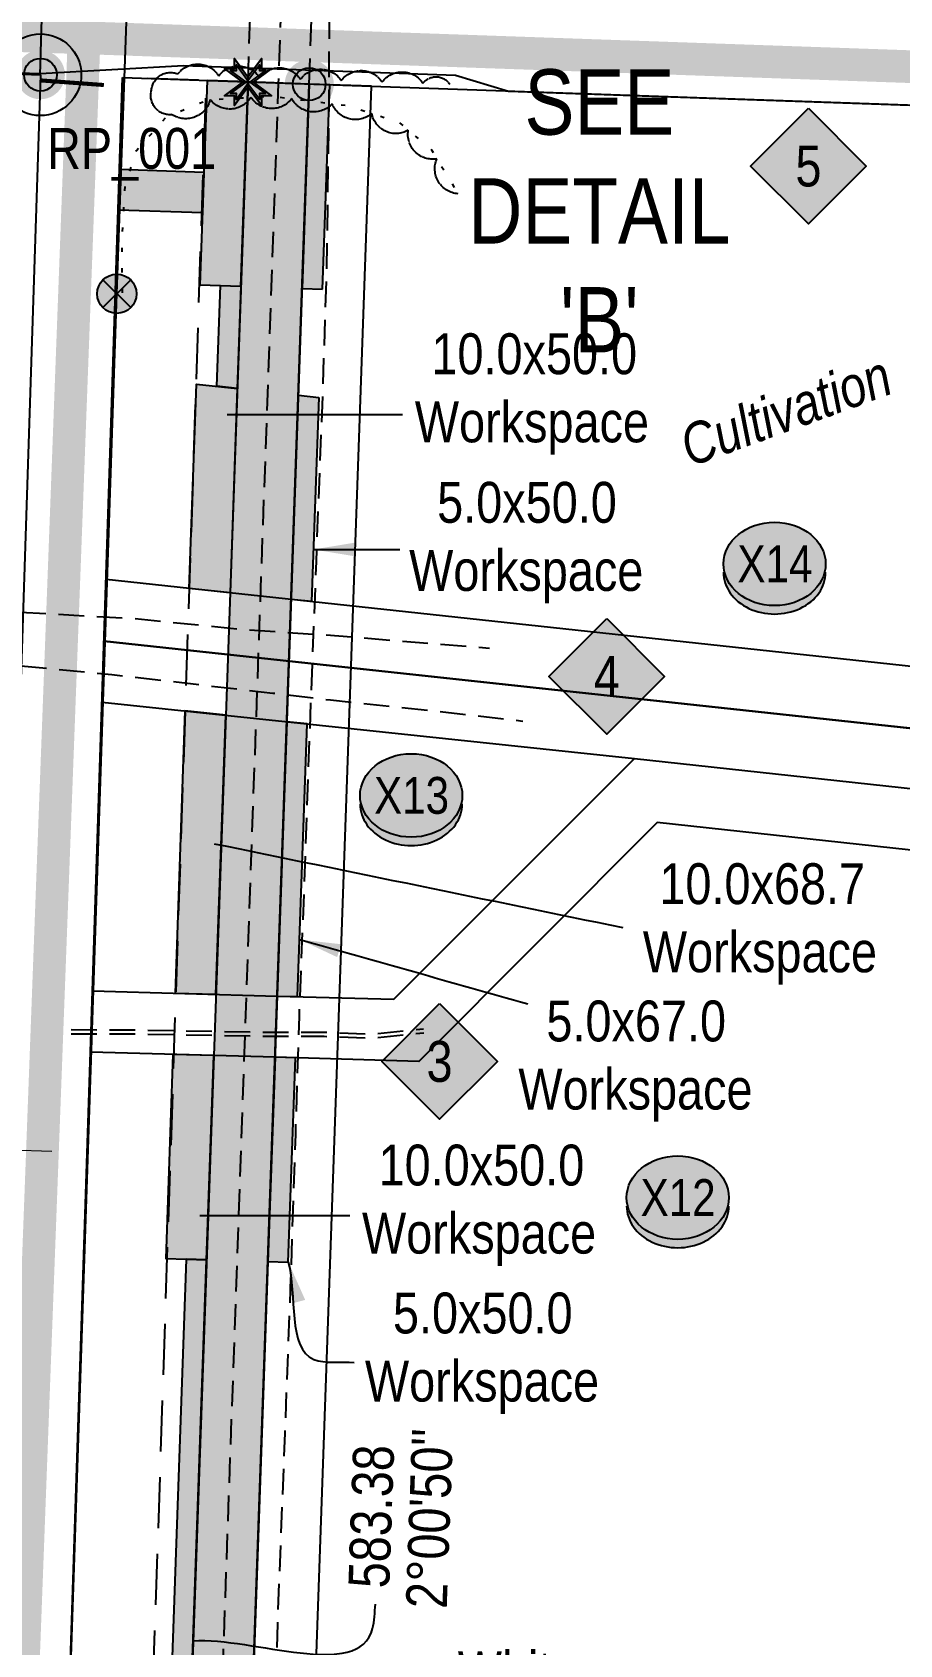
# Model space of a CAD drawing. Extents: x 348563 to 356787, y 6145683 to 6156014.
# Drawn here: x 351954.4 to 352166.6, y 6154713.9 to 6155108.3 of the extents above; entities that cross this region are included whole.
import ezdxf
from ezdxf.enums import TextEntityAlignment as Align

# ---------------------------------------------------------------- set-up
doc = ezdxf.new("R2010")
doc.units = 0
doc.header["$LTSCALE"] = 5
doc.header["$PDMODE"] = 34
doc.header["$PDSIZE"] = 0.03
for name, pattern in [('0', [1, 1, 0]), ('foc-FLOWLINE', [3.75, 2.5, -1.25]), ('foc-TIELINE', [1.875, 1.25, -0.625]), ('foc-TOPO', [1, 0.2, -0.8]), ('POWERLINE5', [7.8, 2.4, -0.6, 0.6, -0.6, 0.6, -0.6, 2.4]), ('UG_PIPE', [1.875, 1.25, -0.625])]:
    doc.linetypes.add(name, pattern=pattern)
doc.layers.get('Defpoints').update_dxf_attribs({"color": 9})
for name, color, linetype in [('35', 37, 'Continuous'), ('AS-PIPE-UG', 44, 'UG_PIPE'), ('AS-POWER', 104, 'foc-POWER'), ('AS-POWER-EXISTING', 72, 'POWERLINE5'), ('AS-ROADS', 254, 'Continuous'), ('AS-TELEPHONE', 224, 'foc-TEL'), ('AS-TELUS', 224, 'foc-TEL'), ('F-EZE', 190, 'foc-FLOWLINE'), ('F-RW', 190, 'Continuous'), ('L-BD1', 253, 'Continuous'), ('L-DETAIL-T', 3, 'Continuous'), ('L-MON', 1, 'Continuous'), ('L-SEC', 7, 'Continuous'), ('L-TIE', 7, 'foc-TIELINE'), ('L-TITLEDB-T', 4, 'Continuous'), ('P-BORE', 7, 'Continuous'), ('P-CROSSINGS', 250, 'Continuous'), ('P-IOP2', 10, 'Continuous'), ('P-IOP2-H', 21, 'Continuous'), ('P-LTO', 14, 'Continuous'), ('P-PROPOSED', 10, 'Continuous'), ('P-PROPOSED-H', 21, 'Continuous'), ('P-TEMP-BLUE-T2', 146, 'Continuous'), ('P-TEMP-BLUE2', 146, 'Continuous'), ('T-BUSH', 110, '0'), ('T-GENERAL', 48, 'foc-TOPO'), ('T-TIE', 201, 'foc-TIELINE')]:
    doc.layers.add(name, color=color, linetype=linetype)
for name, color, linetype, lineweight in [('AS-GENERAL', 48, 'Continuous', 18), ('F-EZE-T', 190, 'Continuous', 9), ('F-RW-T', 190, 'Continuous', 9), ('T-TEXT', 48, 'Continuous', 18)]:
    doc.layers.add(name, color=color, linetype=linetype, lineweight=lineweight)
doc.layers.add('P-TEMP-BLUE-H2', color=7, linetype='Continuous', true_color=0x99e6ff)
doc.styles.add('80', font='ARIALN.TTF', dxfattribs={"height": 10})
doc.styles.add('80CG', font='ARIALN.TTF', dxfattribs={"height": 10})
doc.styles.add('80L', font='ARIALN.TTF', dxfattribs={"height": 10})
doc.styles.add('80LS', font='ARIALNI.TTF', dxfattribs={"height": 10})
doc.styles.add('Crossing', font='ARIALN.TTF', dxfattribs={"height": 10})
doc.styles.add('foc-LtypeFont', font='ARIALN.TTF', dxfattribs={"height": 7.35})
doc.linetypes.add('foc-POWER', pattern='A,6,-1,["P",foc-LtypeFont,S=0.2,R=0,X=-0.625,Y=-0.75],-1.24,4', length=12.24)
doc.linetypes.add('foc-POWER-NOLINE', pattern='A,0,-4,["P",foc-LtypeFont,S=0.2,R=0,X=-0.625,Y=-0.75],-8.24', length=12.24)
doc.linetypes.add('foc-TEL', pattern='A,2,-1,["T",foc-LtypeFont,S=0.2,R=0,X=-0.425,Y=-0.75],-1.24,8', length=12.24)
doc.linetypes.add('foc-TEL-NOLINE', pattern='A,0,-2,["T",foc-LtypeFont,S=0.2,R=0,X=-0.425,Y=-0.75],-10.24', length=12.24)
doc.dimstyles.new('Compass 5 000', dxfattribs={"dimscale": 5, "dimtxt": 9, "dimasz": 2, "dimexe": 0.2, "dimexo": 0.0625, "dimgap": 0.5, "dimtad": 0, "dimtih": 1, "dimtoh": 1, "dimzin": 0, "dimdsep": 46, "dimtxsty": '80CG', "dimcen": 0.1, "dimse1": 1, "dimse2": 1, "dimclrd": 256, "dimclrt": 256, "dimaunit": 1, "dimadec": 4, "dimazin": 0, "dimtfac": 0.06, "dimtofl": 0, "dimtmove": 0, "dimatfit": 1, "dimfxl": 0.2, "dimtolj": 1, "dimtzin": 0, "dimlwd": -1, "dimarcsym": 0})

# ---------------------------------------------------------------- blocks, each defined once
blk = doc.blocks.new('*D380')
at = {"layer": 'Defpoints', "color": 0, "transparency": 16777216}
for p in [(351943.16, 6154693.61), (351925.41, 6154389.71), (351933.1, 6154389.46)]:
    blk.add_point(p, dxfattribs=at)
at = {"layer": 'L-TITLEDB-T', "transparency": 16777216}
for p, q in [((351925.49, 6154694.19), (351822.61, 6154697.6)), ((351953.16, 6154693.28), (351963.15, 6154692.95))]:
    blk.add_line(p, q, dxfattribs=at)
for points in [[(351925.54, 6154695.86), (351925.43, 6154692.53), (351935.48, 6154693.86)], [(351953.21, 6154694.94), (351953.1, 6154691.61), (351943.16, 6154693.61)]]:
    blk.add_solid(points, dxfattribs=at)
at = {"layer": 'L-TITLEDB-T', "transparency": 16777216, "insert": (351783.88, 6154697.6), "char_height": 10, "attachment_point": 5, "style": '80CG', "bg_fill": 3, "box_fill_scale": 1.1, "bg_fill_color": 256, "bg_fill_true_color": 13158600, "bg_fill_transparency": 0}
blk.add_mtext('\\A1;7.62 Road\\PPlan 972 0076', dxfattribs=at)
blk = doc.blocks.new('*D394')
at = {"layer": 'Defpoints', "color": 0, "transparency": 16777216}
for p in [(351930.25, 6154835.56), (351926.36, 6154718.16), (351935.35, 6154717.87)]:
    blk.add_point(p, dxfattribs=at)
at = {"layer": 'F-EZE-T', "transparency": 16777216}
for p, q in [((351920.25, 6154835.89), (351834.99, 6154838.72)), ((351949.23, 6154834.93), (351959.23, 6154834.6))]:
    blk.add_line(p, q, dxfattribs=at)
for points in [[(351920.31, 6154837.56), (351920.2, 6154834.23), (351930.25, 6154835.56)], [(351949.29, 6154836.6), (351949.18, 6154833.27), (351939.24, 6154835.27)]]:
    blk.add_solid(points, dxfattribs=at)
at = {"layer": 'F-EZE-T', "transparency": 16777216, "insert": (351784.45, 6154838.72), "char_height": 10, "attachment_point": 5, "style": '80CG'}
blk.add_mtext('\\A1;Atco Gas\\P9.00 Utility R/W\\PReg.# 812 224 188', dxfattribs=at)
blk = doc.blocks.new('*D518')
at = {"layer": 'Defpoints', "color": 0, "transparency": 16777216}
for p in [(352009.89, 6154750.32), (352025.34, 6154749.78), (352023.28, 6154691.28)]:
    blk.add_point(p, dxfattribs=at)
at = {"layer": 'F-RW-T', "transparency": 16777216}
for p, q in [((351997.84, 6154692.17), (351987.85, 6154692.52)), ((352033.28, 6154690.93), (352043.27, 6154690.57))]:
    blk.add_line(p, q, dxfattribs=at)
for points in [[(351997.9, 6154693.84), (351997.79, 6154690.51), (352007.84, 6154691.82)], [(352033.33, 6154692.59), (352033.22, 6154689.26), (352023.28, 6154691.28)]]:
    blk.add_solid(points, dxfattribs=at)
at = {"layer": 'F-RW-T', "transparency": 16777216, "insert": (352082.36, 6154690.57), "char_height": 10, "attachment_point": 5, "style": '80CG'}
blk.add_mtext('\\A1;Whitecap\\P15.24 P/L R/W\\PPlan 792 1683', dxfattribs=at)
blk = doc.blocks.new('fdia')
at = {"color": 255, "const_width": 1}
blk.add_lwpolyline([(-0.5, 0, 1), (0.5, 0, 1)], format="xyb", close=True, dxfattribs=at)
blk = doc.blocks.new('Fdiaa')
blk.add_blockref('fdia', (0, 0))
blk = doc.blocks.new('fdib')
at = {"color": 1, "const_width": 1.6}
blk.add_lwpolyline([(-0.4, 0, 1), (0.4, 0, 1)], format="xyb", close=True, dxfattribs=at)
at = {"color": 1}
blk.add_circle((0, 0), 0.8, dxfattribs=at)
blk = doc.blocks.new('Fdibb')
blk.add_blockref('fdib', (0, 0))
blk = doc.blocks.new('fdicc')
for name in ['Fdibb', 'Fdiaa']:
    blk.add_blockref(name, (0, 0))
blk = doc.blocks.new('FDI')
blk.add_blockref('fdicc', (0, 0))
blk = doc.blocks.new('POWERPOLE')
h = blk.add_hatch(color=255)
edge = h.paths.add_edge_path()
edge.add_arc((0, 0), 0.96, 0, 360)
at = {"linetype": 'Continuous'}
for p, q in [((0.679, -0.679), (-0.679, 0.679)), ((-0.679, -0.679), (0.679, 0.679))]:
    blk.add_line(p, q, dxfattribs=at)
blk.add_circle((0, 0), 0.96, dxfattribs=at)
blk = doc.blocks.new('TEMP')
h = blk.add_hatch(color=255)
h.dxf.hatch_style = 1
h.paths.add_polyline_path([(0, 0.251), (-0.666, 1.152), (-0.666, 0.666), (-1.152, 0.666), (-0.251, 0), (-1.152, -0.666), (-0.666, -0.666), (-0.666, -1.152), (0, -0.251), (0.666, -1.152), (0.666, -0.666), (1.152, -0.666), (0.251, 0), (1.152, 0.666), (0.666, 0.666), (0.666, 1.152)])
h.paths.add_polyline_path([(0.566, 0.849), (0.566, 0.566), (0.849, 0.566), (0.083, 0), (0.849, -0.566), (0.566, -0.566), (0.566, -0.849), (0, -0.083), (-0.566, -0.849), (-0.566, -0.566), (-0.849, -0.566), (-0.083, 0), (-0.849, 0.566), (-0.566, 0.566), (-0.566, 0.849), (0, 0.083)], flags=16)
h = blk.add_hatch(color=1)
h.dxf.hatch_style = 1
h.paths.add_polyline_path([(0, 0.083), (-0.566, 0.849), (-0.566, 0.566), (-0.849, 0.566), (-0.083, 0), (-0.849, -0.566), (-0.566, -0.566), (-0.566, -0.849), (0, -0.083), (0.566, -0.849), (0.566, -0.566), (0.849, -0.566), (0.083, 0), (0.849, 0.566), (0.566, 0.566), (0.566, 0.849)])
at = {"color": 1}
for p, q in [((-0.083, 0), (0.083, 0)), ((0, 0.083), (0, -0.083))]:
    blk.add_line(p, q, dxfattribs=at)
at = {"color": 255, "flags": 128}
blk.add_lwpolyline([(-0.251, 0), (-1.152, 0.666), (-0.666, 0.666), (-0.666, 1.152), (0, 0.251), (0.666, 1.152), (0.666, 0.666), (1.152, 0.666), (0.251, 0), (1.152, -0.666), (0.666, -0.666), (0.666, -1.152), (0, -0.251), (-0.666, -1.152), (-0.666, -0.666), (-1.152, -0.666)], close=True, dxfattribs=at)
at = {"color": 1, "flags": 128}
blk.add_lwpolyline([(-0.083, 0), (-0.849, 0.566), (-0.566, 0.566), (-0.566, 0.849), (0, 0.083), (0.566, 0.849), (0.566, 0.566), (0.849, 0.566), (0.083, 0), (0.849, -0.566), (0.566, -0.566), (0.566, -0.849), (0, -0.083), (-0.566, -0.849), (-0.566, -0.566), (-0.849, -0.566)], close=True, dxfattribs=at)
blk = doc.blocks.new('xing2')
h = blk.add_hatch(color=50)
h.dxf.hatch_style = 1
edge = h.paths.add_edge_path()
edge.add_ellipse((0, 0), major_axis=(-12.5, 0), ratio=0.816297, start_angle=0, end_angle=360)
h = blk.add_hatch(color=250)
h.dxf.hatch_style = 1
edge = h.paths.add_edge_path()
edge.add_ellipse((0, -2.05), major_axis=(-12.5, 0), ratio=0.816297, start_angle=0, end_angle=180)
edge.add_line((12.5, -2.05), (12.5, 0))
edge.add_ellipse((0, 0), major_axis=(-12.5, 0), ratio=0.816297, start_angle=0, end_angle=180, ccw=False)
edge.add_line((-12.5, 0), (-12.5, -2.05))
at = {"color": 250}
blk.add_ellipse((0, 0), major_axis=(-12.5, 0), ratio=0.816297, dxfattribs=at)
blk.add_ellipse((0, -2.05), major_axis=(-12.5, 0), ratio=0.816297, start_param=0, end_param=3.141593, dxfattribs=at)
at = {"color": 250, "style": 'Crossing'}
blk.add_attdef('CROSSING', text='', height=9, dxfattribs=at).set_placement((0.09, 0.02), align=Align.MIDDLE_CENTER)
at = {"color": 250, "style": 'Crossing', "flags": 1}
for tag, p in [('OWNER', (0.09, -12.49)), ('DESCRIPTION', (0.09, -25.77)), ('LOCATION', (0.09, -39.3)), ('DWG_REF', (0.09, -52.84))]:
    blk.add_attdef(tag, text='', height=9, dxfattribs=at).set_placement(p, align=Align.MIDDLE_CENTER)
blk = doc.blocks.new('30M BUFFER DISP')
h = blk.add_hatch(color=70)
h.dxf.hatch_style = 1
h.paths.add_polyline_path([(0, 14.14), (14.14, 0), (0, -14.14), (-14.14, 0)])
blk.add_lwpolyline([(0, 14.14), (14.14, 0), (0, -14.14), (-14.14, 0)], close=True)
at = {"color": 235, "style": '80L'}
blk.add_attdef('DISURBANCE', text='', height=10, dxfattribs=at).set_placement((0, 0), align=Align.MIDDLE_CENTER)

msp = doc.modelspace()

# ---------------------------------------------------------------- hatches: boundary and pattern name
at = {"layer": 'P-IOP2-H'}
h = msp.add_hatch(color=256, dxfattribs=at)
h.dxf.hatch_style = 1
h.paths.add_polyline_path([(351957.383, 6154514.261), (351956.793, 6154496.275), (352001.052, 6154494.824), (352022.173, 6155095.642), (352007.186, 6155096.166), (351986.696, 6154513.3)])
at = {"layer": 'P-PROPOSED-H'}
h = msp.add_hatch(color=256, dxfattribs=at)
h.dxf.hatch_style = 1
h.paths.add_polyline_path([(351957.383, 6154514.261), (351956.793, 6154496.275), (352001.052, 6154494.824), (352022.173, 6155095.642), (352007.186, 6155096.166), (351986.696, 6154513.3)])
at = {"layer": 'P-TEMP-BLUE-H2'}
h = msp.add_hatch(color=256, dxfattribs=at)
h.dxf.hatch_style = 1
h.paths.add_polyline_path([(351997.194, 6155096.515), (351995.438, 6155046.559), (352005.43, 6155046.209), (352007.186, 6155096.166)])
h = msp.add_hatch(color=256, dxfattribs=at)
h.dxf.hatch_style = 1
h.paths.add_polyline_path([(352025.412, 6155045.511), (352027.168, 6155095.467), (352022.173, 6155095.642), (352020.417, 6155045.685)])
h = msp.add_hatch(color=256, dxfattribs=at)
h.dxf.hatch_style = 1
h.paths.add_polyline_path([(351996.056, 6155064.118), (351975.433, 6155064.843), (351975.761, 6155074.835), (351996.407, 6155074.11)])
h = msp.add_hatch(color=256, dxfattribs=at)
h.dxf.hatch_style = 1
h.paths.add_polyline_path([(351999.567, 6155021.714), (352000.434, 6155046.384), (352005.43, 6155046.209), (352004.55, 6155021.175)])
h = msp.add_hatch(color=256, dxfattribs=at)
h.dxf.hatch_style = 1
h.paths.add_polyline_path([(351992.828, 6154972.297), (351994.584, 6155022.254), (352004.55, 6155021.175), (352002.793, 6154971.219)])
h = msp.add_hatch(color=256, dxfattribs=at)
h.dxf.hatch_style = 1
h.paths.add_polyline_path([(352024.481, 6155019.019), (352022.725, 6154969.063), (352017.742, 6154969.602), (352019.498, 6155019.558)])
h = msp.add_hatch(color=256, dxfattribs=at)
h.dxf.hatch_style = 1
h.paths.add_polyline_path([(351991.774, 6154942.312), (351989.347, 6154873.288), (351999.341, 6154873.005), (352001.74, 6154941.261)])
h = msp.add_hatch(color=256, dxfattribs=at)
h.dxf.hatch_style = 1
h.paths.add_polyline_path([(352019.328, 6154872.439), (352021.674, 6154939.158), (352016.69, 6154939.683), (352014.331, 6154872.58)])
h = msp.add_hatch(color=256, dxfattribs=at)
h.dxf.hatch_style = 1
h.paths.add_polyline_path([(351988.82, 6154858.3), (351987.064, 6154808.344), (351997.058, 6154808.06), (351998.814, 6154858.017)])
h = msp.add_hatch(color=256, dxfattribs=at)
h.dxf.hatch_style = 1
h.paths.add_polyline_path([(352017.045, 6154807.494), (352018.801, 6154857.451), (352013.804, 6154857.592), (352012.048, 6154807.636)])
h = msp.add_hatch(color=256, dxfattribs=at)
h.dxf.hatch_style = 1
h.paths.add_polyline_path([(351987.767, 6154543.781), (351997.058, 6154808.06), (351992.061, 6154808.202), (351982.776, 6154544.089)])

# ---------------------------------------------------------------- linework, layer by layer
at = {"layer": '35', "color": 3}
msp.add_circle((351956.413, 6155097.941), 9.997, dxfattribs=at)
at = {"layer": 'AS-GENERAL', "const_width": 1, "flags": 128}
msp.add_lwpolyline([(351971.942, 6155095.417), (351956.385, 6155096.552)], dxfattribs=at)
at = {"layer": 'AS-PIPE-UG', "flags": 128}
for points in [[(351942.122, 6154966.956), (351978.246, 6154965.014), (352006.279, 6154962.23), (352026.139, 6154960.921), (352066.246, 6154957.692)], [(351942.323, 6154954.302), (351973.848, 6154951.199), (352013.292, 6154946.693), (352027.328, 6154945.012), (352052.015, 6154942.392), (352074.417, 6154939.847)], [(351963.958, 6154863.364), (351978.784, 6154863.312), (351991.02, 6154863.102), (352010.12, 6154862.764), (352025.772, 6154862.721), (352037.569, 6154862.29), (352050.182, 6154863.57)], [(351963.962, 6154864.364), (351978.794, 6154864.312), (351991.037, 6154864.102), (352010.13, 6154863.764), (352025.792, 6154863.721), (352037.537, 6154863.292), (352050.081, 6154864.565)]]:
    msp.add_lwpolyline(points, dxfattribs=at)
at = {"layer": 'AS-ROADS', "const_width": 7.998, "flags": 128}
for points in [[(351936.062, 6154192.835), (351943.624, 6154480.891), (351945.862, 6154539.021), (351967.221, 6155109.92), (351997.256, 6156010.36)], [(351054.665, 6155136.709), (351968.425, 6155106.928), (352907.737, 6155074.083)]]:
    msp.add_lwpolyline(points, dxfattribs=at)
at = {"layer": 'AS-TELEPHONE', "linetype": 'foc-TEL-NOLINE', "flags": 128}
msp.add_lwpolyline([(351048.689, 6155126.911), (351149.301, 6155123.581), (351956.325, 6155098.261), (351991.408, 6155100.171), (352057.958, 6155097.841), (352070.855, 6155093.945), (352884.095, 6155065.547)], dxfattribs=at)
at = {"layer": 'AS-TELUS', "linetype": 'foc-TEL-NOLINE'}
msp.add_line((351956.33, 6155097.909), (351983.266, 6155911.736), dxfattribs=at)
at = {"layer": 'F-RW', "flags": 128}
for points in [[(352037.4, 6155095.113), (352022.173, 6155095.642), (351998.811, 6154431.09), (351989.658, 6154191.835)], [(352005.309, 6154191.323), (352007.956, 6154255.257), (352014.038, 6154430.555), (352037.4, 6155095.113)], [(352880.3, 6154947.565), (352622.22, 6154956.125), (352592.63, 6154907.408), (351972.477, 6154974.499), (351971.98, 6154959.414), (352600.497, 6154891.474), (352630.129, 6154940.259), (352879.793, 6154931.833)], [(352877.716, 6154867.37), (352660.409, 6154884.998), (351971.98, 6154959.414), (351971.488, 6154944.452), (352101.726, 6154930.712), (352591.896, 6154877.313), (352658.978, 6154870.118), (352877.234, 6154852.404)], [(352879.31, 6154916.844), (352830.299, 6154918.403), (352800.824, 6154919.412), (352741.054, 6154921.457), (352706.532, 6154922.639), (352638.389, 6154924.971), (352608.354, 6154875.522), (352599.759, 6154861.372), (352107.254, 6154915.025), (352048.923, 6154856.599), (352013.886, 6154857.59), (351968.675, 6154858.871), (351969.165, 6154873.859), (352014.31, 6154872.58), (352042.881, 6154871.772), (352101.726, 6154930.712), (352591.896, 6154877.313), (352595.537, 6154883.307), (352630.129, 6154940.259), (352707.045, 6154937.626), (352741.566, 6154936.445), (352801.337, 6154934.399), (352830.794, 6154933.391), (352879.793, 6154931.833)]]:
    msp.add_lwpolyline(points, dxfattribs=at)
at = {"layer": 'L-SEC'}
for p, q in [((351148.948, 6155123.116), (351956.413, 6155097.941)), ((351956.413, 6155097.941), (351926.768, 6154193.838)), ((351946.78, 6154193.196), (351976.516, 6155097.239)), ((351976.516, 6155097.239), (352784.417, 6155069.028))]:
    msp.add_line(p, q, dxfattribs=at)
at = {"layer": 'L-TIE'}
for p, q in [((352007.186, 6155096.168), (352007.879, 6155116.266)), ((352022.173, 6155095.642), (352022.879, 6155115.741))]:
    msp.add_line(p, q, dxfattribs=at)
at = {"layer": 'P-TEMP-BLUE2'}
for points in [[(351997.194, 6155096.515), (351995.438, 6155046.559), (352005.43, 6155046.209), (352007.186, 6155096.166)], [(352025.412, 6155045.511), (352027.168, 6155095.467), (352022.173, 6155095.642), (352020.417, 6155045.685)], [(351996.056, 6155064.118), (351975.433, 6155064.843), (351975.761, 6155074.835), (351996.407, 6155074.11)], [(351999.567, 6155021.714), (352000.434, 6155046.384), (352005.43, 6155046.209), (352004.55, 6155021.175)], [(351992.828, 6154972.297), (351994.584, 6155022.254), (352004.55, 6155021.175), (352002.793, 6154971.219)], [(352024.481, 6155019.019), (352022.725, 6154969.063), (352017.742, 6154969.602), (352019.498, 6155019.558)], [(351991.774, 6154942.312), (351989.347, 6154873.288), (351999.341, 6154873.005), (352001.74, 6154941.261)], [(352019.328, 6154872.439), (352021.674, 6154939.158), (352016.69, 6154939.683), (352014.331, 6154872.58)]]:
    msp.add_lwpolyline(points, close=True, dxfattribs=at)
at = {"layer": 'P-TEMP-BLUE2', "flags": 128}
for points in [[(351988.82, 6154858.3), (351987.064, 6154808.344), (351997.058, 6154808.06), (351998.814, 6154858.017)], [(352017.045, 6154807.494), (352018.801, 6154857.451), (352013.804, 6154857.592), (352012.048, 6154807.636)], [(351987.767, 6154543.781), (351997.058, 6154808.06), (351992.061, 6154808.202), (351982.776, 6154544.089)]]:
    msp.add_lwpolyline(points, close=True, dxfattribs=at)
at = {"layer": 'T-BUSH', "flags": 128}
msp.add_lwpolyline([(352058.568, 6155068.821, -0.5205671), (352053.39, 6155077.373, -0.5205671), (352046.385, 6155084.366, -0.5205671), (352037.457, 6155088.481, -0.5205671), (352027.786, 6155090.855, -0.5205671), (352017.866, 6155092.097, -0.5205671), (352007.912, 6155092.405, -0.5205671), (351997.929, 6155091.88, -0.5205671), (351988.672, 6155088.169, -0.5205671), (351983.539, 6155093.911, -0.5205671), (351990.04, 6155098.144, -0.5205671), (352000.027, 6155097.685, -0.5205671), (352010.014, 6155097.226, -0.5205671), (352020.003, 6155096.836, -0.5205671), (352029.995, 6155096.502, -0.5205671), (352039.987, 6155096.169, -0.5205671), (352049.979, 6155095.835, -0.5205671), (352056.521, 6155095.616, -0.5205671)], format="xyb", dxfattribs=at)
at = {"layer": 'T-GENERAL', "flags": 128}
msp.add_lwpolyline([(351976.465, 6155044.578), (351976.406, 6155058.186), (351977.168, 6155070.973), (351979.908, 6155079.369), (351987.117, 6155087.519), (351997.495, 6155091.857), (352013.19, 6155092.682), (352031.44, 6155090.397), (352043.977, 6155086.404), (352052.069, 6155079.555), (352058.568, 6155068.821)], dxfattribs=at)

# ---------------------------------------------------------------- block references
at = {"layer": 'AS-POWER-EXISTING', "xscale": 4.998716849999971, "yscale": 4.998716849999971, "zscale": 4.998716849999971}
msp.add_blockref('POWERPOLE', (351975.121, 6155044.361), dxfattribs=at)
at = {"layer": 'L-MON'}
for name, p, xscale, yscale, zscale in [('FDI', (351956.413, 6155097.941), 4.998716849999971, 4.998716849999971, 4.998716849999971), ('TEMP', (352007.185, 6155096.136), 4.998716849999971, 4.998716849999971, 4.998716849999971), ('FDI', (352022.172, 6155095.619), 4.999999999999963, 4.999999999999963, 4.999999999999963)]:
    msp.add_blockref(name, p, dxfattribs=dict(at, xscale=xscale, yscale=yscale, zscale=zscale))
at = {"layer": 'P-BORE', "xscale": 0.99974337, "yscale": 0.99974337, "zscale": 0.99974337}
for p, values in [((352144.242, 6155075.604), {'DISURBANCE': '5'}), ((352094.921, 6154950.771), {'DISURBANCE': '4'}), ((352054.024, 6154856.587), {'DISURBANCE': '3'})]:
    msp.add_blockref('30M BUFFER DISP', p, dxfattribs=at).add_auto_attribs(values)
at = {"layer": 'P-CROSSINGS', "color": 3, "xscale": 0.99974337, "yscale": 0.99974337, "zscale": 0.99974337}
for p, values in [((352135.943, 6154978.273), {'CROSSING': 'X14'}), ((352047.087, 6154921.631), {'CROSSING': 'X13'}), ((352112.274, 6154823.26), {'CROSSING': 'X12'})]:
    msp.add_blockref('xing2', p, dxfattribs=at).add_auto_attribs(values)

# ---------------------------------------------------------------- texts
at = {"layer": '35', "color": 3, "style": '80'}
msp.add_attdef('RP_001', (351958.053, 6155074.912), 'RP', height=9.9974, dxfattribs=at)
at = {"layer": 'L-BD1', "style": '80L'}
for s, p in [("2°00'50''", (352051.554, 6154744.778)), ('583.38', (352037.317, 6154745.279))]:
    msp.add_text(s, height=9.9974, rotation=87.9866, dxfattribs=at).set_placement(p, align=Align.MIDDLE)
at = {"layer": 'L-DETAIL-T', "insert": (352093.106, 6155064.628), "char_height": 15.98164, "width": 87.66637, "attachment_point": 5, "style": '80CG'}
msp.add_mtext("SEE DETAIL 'B'", dxfattribs=at)
at = {"layer": 'P-TEMP-BLUE-T2', "char_height": 9.99484, "attachment_point": 1, "style": '80L'}
for s, insert in [('\\pi4.6138;10.0x50.0\\P\\pi0.56063;Workspace', (352047.423, 6155034.679)), ('\\pi7.4125;5.0x50.0\\P\\pi0.56063;Workspace', (352046.033, 6154998.339)), ('\\pi4.6036;10.0x68.7\\P\\pi0.56063;Workspace', (352103.181, 6154905.046)), ('\\pi7.4125;5.0x67.0\\P\\pi0.56063;Workspace', (352072.742, 6154871.474)), ('\\pi4.6138;10.0x50.0\\P\\pi0.56063;Workspace', (352034.508, 6154836.226)), ('\\pi7.4125;5.0x50.0\\P\\pi0.56063;Workspace', (352035.221, 6154800.041))]:
    msp.add_mtext_dynamic_manual_height_columns(s, width=57.73597, gutter_width=50, heights=[0], dxfattribs=dict(at, insert=insert))
at = {"layer": 'T-TEXT', "style": '80LS'}
msp.add_text('Cultivation', height=9.99496, rotation=20, dxfattribs=at).set_placement((352138.683, 6155015.769), align=Align.MIDDLE_CENTER)

# ---------------------------------------------------------------- dimensions: what is measured, and where the dimension line sits
at = {"layer": 'F-EZE-T'}
dim = msp.add_linear_dim(base=(351930.247, 6154835.563), p1=(351935.352, 6154717.867), p2=(351926.361, 6154718.164), angle=178.10414, text='Atco Gas\\P9.00 Utility R/W\\PReg.# 812 224 188', dimstyle='Compass 5 000', dxfattribs=at)
dim.commit()
dim.dimension.update_dxf_attribs({"geometry": '*D394', "text_midpoint": (351784.454, 6154838.716), "dimtype": 161})
at = {"layer": 'F-RW-T'}
dim = msp.add_linear_dim(base=(352023.282, 6154691.277), p1=(352009.894, 6154750.321), p2=(352025.339, 6154749.778), angle=357.98681, text='Whitecap\\P15.24 P/L R/W\\PPlan 792 1683', dimstyle='Compass 5 000', dxfattribs=at)
dim.commit()
dim.dimension.update_dxf_attribs({"geometry": '*D518', "text_midpoint": (352082.356, 6154690.574), "dimtype": 161})

# ---------------------------------------------------------------- leaders
at = {"layer": 'L-BD1', "path_type": 1}
msp.add_leader([(351993.781, 6154714.857), (352037.649, 6154717.846), (352038.395, 6154723.819)], dimstyle='Compass 5 000', override={"dimgap": 0.5, "dimtad": 0}, dxfattribs=at)
at = {"layer": 'P-TEMP-BLUE-T2', "path_type": 1}
for points in [[(352002.056, 6155014.829), (352044.927, 6155014.829)], [(352023.173, 6154981.806), (352044.284, 6154981.806)], [(351998.918, 6154909.84), (352098.826, 6154889.33)], [(352019.818, 6154886.383), (352075.582, 6154870.691)], [(351995.371, 6154818.909), (352032.104, 6154818.909)], [(352017.045, 6154807.494), (352023.29, 6154783.677), (352033.154, 6154782.97)]]:
    msp.add_leader(points, dimstyle='Compass 5 000', override={"dimgap": 0.5, "dimtad": 0}, dxfattribs=at)

# ---------------------------------------------------------------- next in the draw order: dimensions: what is measured, and where the dimension line sits
at = {"layer": 'L-TITLEDB-T'}
dim = msp.add_linear_dim(base=(351943.164, 6154693.609), p1=(351925.412, 6154389.715), p2=(351933.096, 6154389.46), angle=358.10414, text='7.62 Road\\PPlan 972 0076', dimstyle='Compass 5 000', override={"dimtfill": 1}, dxfattribs=at)
dim.commit()
dim.dimension.update_dxf_attribs({"geometry": '*D380', "text_midpoint": (351783.878, 6154697.599), "dimtype": 161})

# ---------------------------------------------------------------- next in the draw order: linework, layer by layer
at = {"layer": 'AS-PIPE-UG', "flags": 128}
msp.add_lwpolyline([(352005.832, 6154460.199), (352007.423, 6154496.205), (352008.78, 6154543.204), (352009.758, 6154581.47), (352011.619, 6154633.904), (352013.153, 6154673.439), (352014.449, 6154719.021), (352016.269, 6154765.683), (352017.695, 6154803.86), (352018.845, 6154838.706), (352019.744, 6154867.543), (352020.909, 6154897.603), (352022.157, 6154932.86), (352023.904, 6154978.897), (352025.463, 6155019.518), (352026.442, 6155049.346), (352027.008, 6155089.855), (352027.119, 6155116.647), (352028.216, 6155139.505), (352029.556, 6155155.093), (352030.542, 6155165.983), (351994.928, 6155168.062), (351975.933, 6155168.602), (351958.895, 6155169.044)], dxfattribs=at)
at = {"layer": 'AS-POWER', "linetype": 'foc-POWER-NOLINE', "flags": 128}
msp.add_lwpolyline([(351948.51, 6154231.5), (351951.38, 6154324.154), (351951.585, 6154327.527), (351951.4, 6154330.053), (351954.864, 6154427.974), (351958.183, 6154538.134), (351975.121, 6155044.361), (351977.707, 6155117.85)], dxfattribs=at)
at = {"layer": 'F-EZE', "flags": 128}
msp.add_lwpolyline([(351970.379, 6154292.645), (351996.987, 6155096.524), (351976.516, 6155097.239), (351950.062, 6154293.318)], close=True, dxfattribs=at)
at = {"layer": 'P-IOP2', "flags": 128}
msp.add_lwpolyline([(351957.383, 6154514.261), (351956.793, 6154496.275), (352001.052, 6154494.824), (352022.173, 6155095.642), (352007.186, 6155096.166), (351986.696, 6154513.3)], close=True, dxfattribs=at)
at = {"layer": 'P-LTO', "flags": 128}
msp.add_lwpolyline([(351957.383, 6154514.261), (351956.793, 6154496.275), (352001.052, 6154494.824), (352022.173, 6155095.642), (352007.186, 6155096.166), (351986.696, 6154513.3)], close=True, dxfattribs=at)
at = {"layer": 'P-PROPOSED', "flags": 128}
msp.add_lwpolyline([(351957.383, 6154514.261), (351956.793, 6154496.275), (352001.052, 6154494.824), (352022.173, 6155095.642), (352007.186, 6155096.166), (351986.696, 6154513.3)], close=True, dxfattribs=at)
at = {"layer": 'T-TIE', "flags": 128}
msp.add_lwpolyline([(351578.685, 6154459.834), (351646.343, 6154457.63), (351784.624, 6154511.458), (351929.402, 6154506.369), (351957.131, 6154505.394), (351993.875, 6154504.102), (352014.679, 6155095.908), (352015.373, 6155116.006), (352018.136, 6155196.104), (352118.946, 6155192.56)], dxfattribs=at)

doc.saveas('drawing.dxf')
